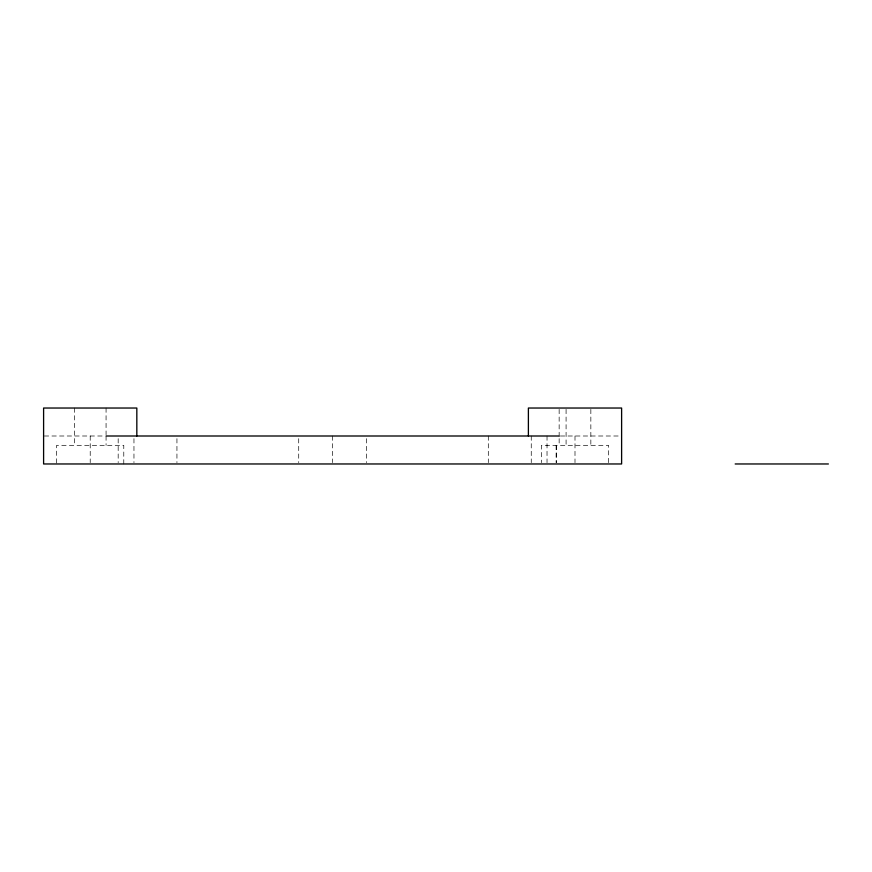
<?xml version="1.0" encoding="UTF-8"?>
<svg xmlns="http://www.w3.org/2000/svg" width="872" height="872" viewBox="0 0 872 872"><rect width="100%" height="100%" fill="white"/><g stroke="black" fill="none" stroke-linecap="round" stroke-linejoin="round"><path stroke-width="0.65" stroke-dasharray="4.36 3.27" d="M44.309 436L104.847 436M560.369 436L620.908 436M608.558 462.64L608.558 445.32L541.436 445.32L541.436 462.64M590.845 409.36L590.845 445.32M574.997 436L574.997 462.64M566.081 409.36L566.081 445.32M559.148 409.36L559.148 437.33M559.148 438.66L559.148 445.32M556.652 445.32L556.652 462.64M556.118 445.32L556.118 462.64M547.027 436L547.027 462.64M531.255 436L531.255 462.64M488.309 436L488.309 462.64M366.491 438.66L366.491 462.64M332.603 436L332.603 462.64M298.715 438.66L298.715 462.64M176.94 438.66L176.94 462.64M133.961 438.66L133.961 462.64M123.78 463.969L123.78 445.32L56.647 445.32L56.647 463.969M118.178 438.66L118.178 462.64M106.068 408.031L106.068 434.67M106.068 436L106.068 445.32M90.219 436L90.219 462.64M74.36 408.031L74.36 445.32"/><path stroke-width="1.31" d="M106.155 436L559.061 436M735.172 463.969L828.4 463.969M528.388 436L528.388 408.031L621.616 408.031L621.616 463.969L43.6 463.969L43.6 408.031L136.828 408.031L136.828 436"/></g></svg>
